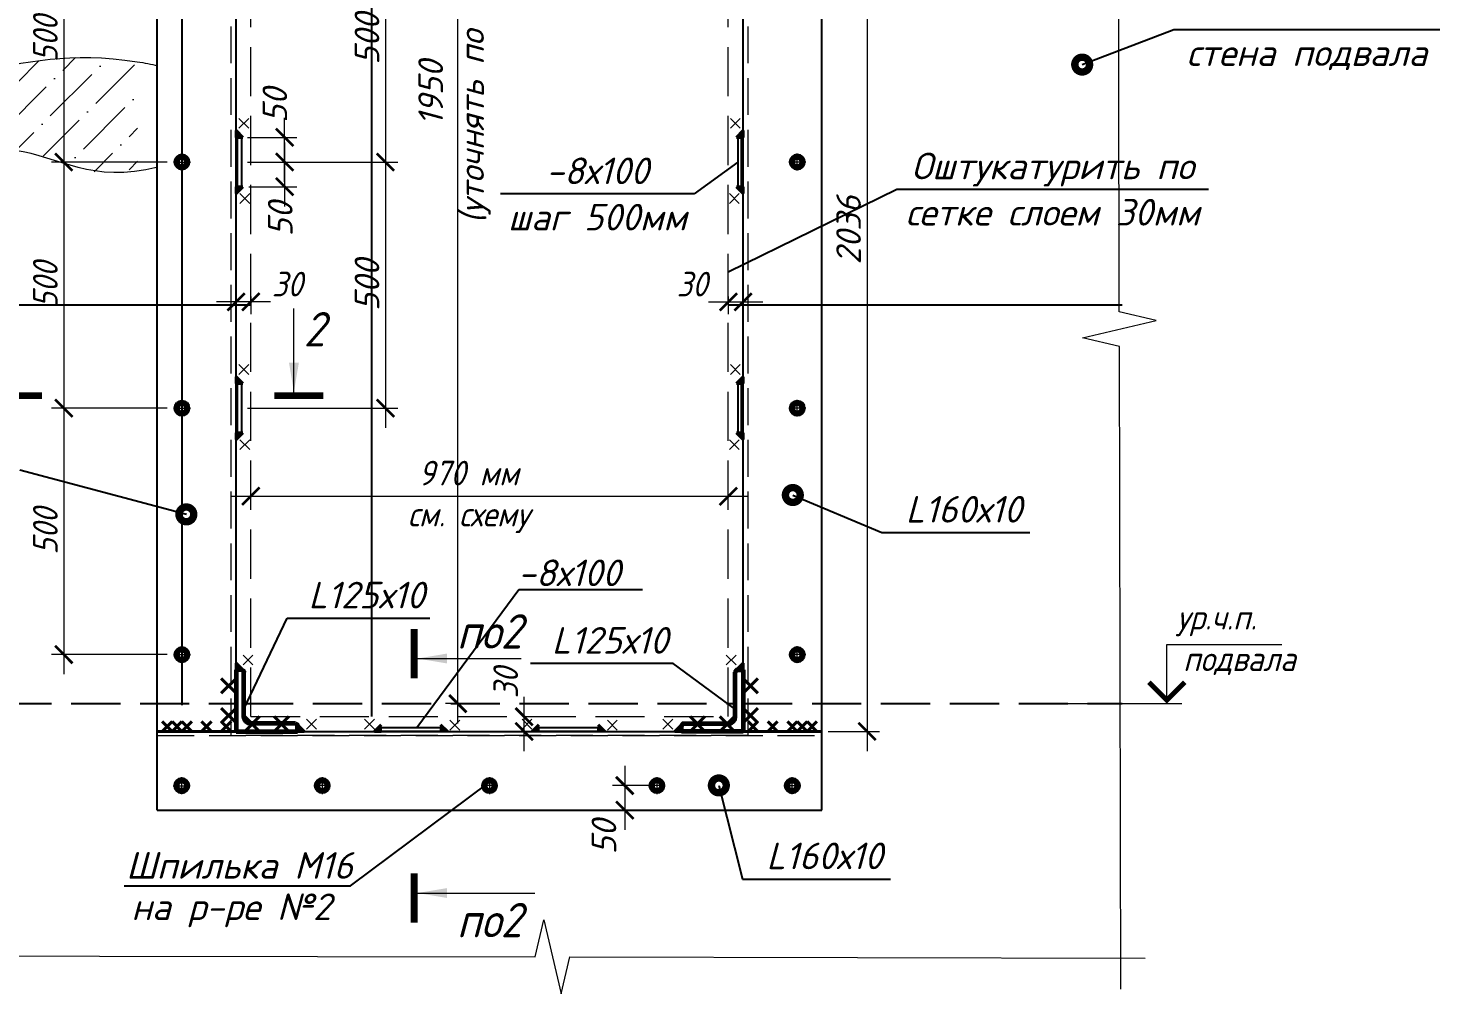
# Model space of a CAD drawing. Header units: millimetres. Extents: x 749182 to 2267578, y 70462 to 311449.
# Drawn here: x 2071191 to 2074058, y 203649 to 205610 of the extents above; entities that cross this region are included whole.
import ezdxf
from ezdxf.enums import TextEntityAlignment as Align

# ---------------------------------------------------------------- set-up
doc = ezdxf.new("R2010")
doc.units = ezdxf.units.MM
doc.linetypes.add('ГОСТ 2.303 4', pattern=[7, 5, -2, 0])
doc.linetypes.add('осеваяX2', pattern=[4, 2.5, -0.5, 0.5, -0.5])
doc.layers.get('Defpoints').update_dxf_attribs({"color": 255})
for name, color, linetype, lineweight in [('1Стены', 252, 'Continuous', 25), ('Оси', 165, 'осеваяX2', 13), ('Размер', 7, 'Continuous', 13), ('размеры', 7, 'Continuous', 9), ('Размеры КР', 164, 'Continuous', 9), ('сварка', 156, 'Continuous', 9), ('Стены', 184, 'Continuous', 40), ('штриховка кирпич', 42, 'Continuous', 5)]:
    doc.layers.add(name, color=color, linetype=linetype, lineweight=lineweight)
doc.layers.add('CS_UNPLOTTED', color=254, linetype='Continuous', plot=False)
doc.layers.add('металл', color=124, linetype='Continuous')
doc.layers.add('Текст', color=7, linetype='Continuous')
doc.styles.add('GOST 2.304_new', font='isocpeur.ttf', dxfattribs={"width": 0.9, "oblique": 15})
doc.styles.add('М2', font='isocpeui.ttf')
doc.dimstyles.new('SPDS', dxfattribs={"dimscale": 25, "dimtxt": 2.5, "dimasz": 1.77, "dimexe": 1.25, "dimexo": 0.625, "dimtad": 1, "dimdec": 0, "dimrnd": 0.001, "dimtxsty": 'GOST 2.304_new', "dimblk": 'ARCHTICK', "dimcen": 2.5, "dimdle": 2, "dimclrt": 256, "dimazin": 2, "dimtfac": 0.75, "dimtdec": 0, "dimtmove": 1, "dimatfit": 3, "dimfxl": 0, "dimtolj": 1, "dimlwd": 9, "dimlwe": 9, "dimarcsym": 0})
doc.dimstyles.new('SPDS 1_20', dxfattribs={"dimscale": 20, "dimtxt": 2.5, "dimasz": 1.77, "dimexe": 1.25, "dimexo": 0.625, "dimtad": 1, "dimdec": 0, "dimrnd": 0.001, "dimtxsty": 'М2', "dimblk": 'ARCHTICK', "dimcen": 2.5, "dimdle": 2, "dimclrt": 256, "dimadec": 0, "dimazin": 2, "dimtfac": 0.75, "dimtdec": 0, "dimtmove": 1, "dimatfit": 3, "dimfxl": 0, "dimtolj": 1, "dimlwd": 9, "dimlwe": 9, "dimarcsym": 0})

# ---------------------------------------------------------------- blocks, each defined once
blk = doc.blocks.new('м16')
at = {"layer": 'металл', "lineweight": 30, "ltscale": 20}
for p, q in [((-11, 6.4), (0, 12.7)), ((-11, -6.4), (-11, 6.4)), ((0, 12.7), (11, 6.4)), ((11, 6.4), (11, -6.4)), ((0, -12.7), (-11, -6.4)), ((11, -6.4), (0, -12.7))]:
    blk.add_line(p, q, dxfattribs=at)
blk.add_circle((0, 0), 15, dxfattribs=at)
for radius, start, end in [(10.4, 0, 180), (10.4, 180, 0), (6.92, 0, 180), (6.92, 180, 0)]:
    blk.add_arc((0, 0), radius, start, end, dxfattribs=at)
at = {"layer": 'металл', "linetype": 'Continuous', "lineweight": 25, "ltscale": 20}
blk.add_arc((0, 0), 8, 255, 165, dxfattribs=at)
at = {"layer": 'Оси', "ltscale": 20}
for p, q in [((17, 0), (-17.3, 0)), ((0, 17.3), (0, -17.3))]:
    blk.add_line(p, q, dxfattribs=at)
blk = doc.blocks.new('_ArchTick')
at = {"color": 0, "linetype": 'ByBlock', "const_width": 0.15}
blk.add_lwpolyline([(-0.5, -0.5), (0.5, 0.5)], dxfattribs=at)
blk = doc.blocks.new('*D1650')
at = {"layer": 'Defpoints', "color": 0, "lineweight": 20, "ltscale": 20, "transparency": 16777216}
for p in [(2071613, 205077.9), (2071643, 205077.9), (2071613, 205054.3)]:
    blk.add_point(p, dxfattribs=at)
at = {"layer": 'Размер', "color": 0, "lineweight": 9, "ltscale": 20, "transparency": 16777216}
for p, q in [((2071613, 205065.4), (2071613, 205029.3)), ((2071643, 205065.4), (2071643, 205029.3)), ((2071683, 205054.3), (2071573, 205054.3))]:
    blk.add_line(p, q, dxfattribs=at)
at = {"layer": 'Размер', "color": 0, "lineweight": 9, "ltscale": 20, "transparency": 16777216, "xscale": 35.4, "yscale": 35.4, "zscale": 35.4}
for p, rotation in [((2071613, 205054.3), 179.9999999995553), ((2071643, 205054.3), 359.9999999995553)]:
    blk.add_blockref('_ArchTick', p, dxfattribs=dict(at, rotation=rotation))
at = {"layer": 'Размер', "ltscale": 20, "transparency": 16777216, "insert": (2071716.8, 205090.4), "char_height": 50, "attachment_point": 5, "style": 'GOST 2.304_new'}
blk.add_mtext('\\A1;30', dxfattribs=at)
blk = doc.blocks.new('свар')
at = {"layer": 'сварка', "color": 0, "linetype": 'Continuous', "ltscale": 10}
for p, q in [((10, 10), (-10, -10)), ((-10, 10), (10, -10))]:
    blk.add_line(p, q, dxfattribs=at)
blk = doc.blocks.new('*D1653')
at = {"layer": 'Defpoints', "color": 0, "lineweight": 20, "ltscale": 20, "transparency": 16777216}
for p in [(2072613, 205077.9), (2072643, 205077.9), (2072643, 205054.3)]:
    blk.add_point(p, dxfattribs=at)
at = {"layer": 'Размер', "color": 0, "lineweight": 9, "ltscale": 20, "transparency": 16777216}
for p, q in [((2072613, 205065.4), (2072613, 205029.3)), ((2072643, 205065.4), (2072643, 205029.3)), ((2072573, 205054.3), (2072683, 205054.3))]:
    blk.add_line(p, q, dxfattribs=at)
at = {"layer": 'Размер', "color": 0, "lineweight": 9, "ltscale": 20, "transparency": 16777216, "xscale": 35.4, "yscale": 35.4, "zscale": 35.4, "rotation": 180}
blk.add_blockref('_ArchTick', (2072613, 205054.3), dxfattribs=at)
at = {"layer": 'Размер', "color": 0, "lineweight": 9, "ltscale": 20, "transparency": 16777216, "xscale": 35.4, "yscale": 35.4, "zscale": 35.4}
blk.add_blockref('_ArchTick', (2072643, 205054.3), dxfattribs=at)
at = {"layer": 'Размер', "ltscale": 20, "transparency": 16777216, "insert": (2072539.2, 205090.4), "char_height": 50, "attachment_point": 5, "style": 'GOST 2.304_new'}
blk.add_mtext('\\A1;30', dxfattribs=at)
blk = doc.blocks.new('*D1655')
at = {"layer": 'Defpoints', "color": 0, "lineweight": 20, "ltscale": 20, "transparency": 16777216}
for p in [(2071624, 205838.3), (2071624, 205338.3), (2071916.4, 205338.3)]:
    blk.add_point(p, dxfattribs=at)
at = {"layer": 'Размер', "color": 0, "lineweight": 9, "ltscale": 20, "transparency": 16777216}
for p, q in [((2071916.4, 205878.3), (2071916.4, 205298.3)), ((2071636.5, 205838.3), (2071941.4, 205838.3)), ((2071636.5, 205338.3), (2071941.4, 205338.3))]:
    blk.add_line(p, q, dxfattribs=at)
at = {"layer": 'Размер', "color": 0, "lineweight": 9, "ltscale": 20, "transparency": 16777216, "xscale": 35.4, "yscale": 35.4, "zscale": 35.4}
for p, rotation in [((2071916.4, 205838.3), 90), ((2071916.4, 205338.3), 270)]:
    blk.add_blockref('_ArchTick', p, dxfattribs=dict(at, rotation=rotation))
at = {"layer": 'Размер', "ltscale": 20, "transparency": 16777216, "insert": (2071878.9, 205588.3), "char_height": 50, "attachment_point": 5, "rotation": 90, "style": 'М2'}
blk.add_mtext('\\A1;500', dxfattribs=at)
blk = doc.blocks.new('*D1656')
at = {"layer": 'Defpoints', "color": 0, "lineweight": 20, "ltscale": 20, "transparency": 16777216}
for p in [(2071624, 205388.3), (2071711.6, 205388.3), (2071636.5, 205338.3)]:
    blk.add_point(p, dxfattribs=at)
at = {"layer": 'Размер', "color": 0, "lineweight": 9, "ltscale": 20, "transparency": 16777216}
for p, q in [((2071711.6, 205298.3), (2071711.6, 205428.3)), ((2071636.5, 205388.3), (2071736.6, 205388.3)), ((2071649, 205338.3), (2071736.6, 205338.3))]:
    blk.add_line(p, q, dxfattribs=at)
at = {"layer": 'Размер', "color": 0, "lineweight": 9, "ltscale": 20, "transparency": 16777216, "xscale": 35.4, "yscale": 35.4, "zscale": 35.4}
for p, rotation in [((2071711.6, 205388.3), 90), ((2071711.6, 205338.3), 270)]:
    blk.add_blockref('_ArchTick', p, dxfattribs=dict(at, rotation=rotation))
at = {"layer": 'Размер', "ltscale": 20, "transparency": 16777216, "insert": (2071691.7, 205453.2), "char_height": 50, "attachment_point": 5, "rotation": 90, "style": 'М2'}
blk.add_mtext('\\A1;50', dxfattribs=at)
blk = doc.blocks.new('*D1657')
at = {"layer": 'Defpoints', "color": 0, "lineweight": 20, "ltscale": 20, "transparency": 16777216}
for p in [(2071636.5, 205338.3), (2071626.6, 205288.2), (2071711.6, 205288.2)]:
    blk.add_point(p, dxfattribs=at)
at = {"layer": 'Размер', "color": 0, "lineweight": 9, "ltscale": 20, "transparency": 16777216}
for p, q in [((2071711.6, 205378.3), (2071711.6, 205248.2)), ((2071649, 205338.3), (2071736.6, 205338.3)), ((2071639.1, 205288.2), (2071736.6, 205288.2))]:
    blk.add_line(p, q, dxfattribs=at)
at = {"layer": 'Размер', "color": 0, "lineweight": 9, "ltscale": 20, "transparency": 16777216, "xscale": 35.4, "yscale": 35.4, "zscale": 35.4}
for p, rotation in [((2071711.6, 205338.3), 90), ((2071711.6, 205288.2), 270)]:
    blk.add_blockref('_ArchTick', p, dxfattribs=dict(at, rotation=rotation))
at = {"layer": 'Размер', "ltscale": 20, "transparency": 16777216, "insert": (2071702.7, 205222.4), "char_height": 50, "attachment_point": 5, "rotation": 90, "style": 'М2'}
blk.add_mtext('\\A1;50', dxfattribs=at)
blk = doc.blocks.new('*D1659')
at = {"layer": 'Defpoints', "color": 0, "lineweight": 20, "ltscale": 20, "transparency": 16777216}
for p in [(2071624, 205338.3), (2071624, 204838.3), (2071916.4, 204838.3)]:
    blk.add_point(p, dxfattribs=at)
at = {"layer": 'Размер', "color": 0, "lineweight": 9, "ltscale": 20, "transparency": 16777216}
for p, q in [((2071916.4, 205378.3), (2071916.4, 204798.3)), ((2071636.5, 205338.3), (2071941.4, 205338.3)), ((2071636.5, 204838.3), (2071941.4, 204838.3))]:
    blk.add_line(p, q, dxfattribs=at)
at = {"layer": 'Размер', "color": 0, "lineweight": 9, "ltscale": 20, "transparency": 16777216, "xscale": 35.4, "yscale": 35.4, "zscale": 35.4}
for p, rotation in [((2071916.4, 205338.3), 90), ((2071916.4, 204838.3), 270)]:
    blk.add_blockref('_ArchTick', p, dxfattribs=dict(at, rotation=rotation))
at = {"layer": 'Размер', "ltscale": 20, "transparency": 16777216, "insert": (2071878.9, 205088.3), "char_height": 50, "attachment_point": 5, "rotation": 90, "style": 'М2'}
blk.add_mtext('\\A1;500', dxfattribs=at)
blk = doc.blocks.new('*D1660')
at = {"layer": 'Defpoints', "color": 0, "lineweight": 20, "ltscale": 20, "transparency": 16777216}
for p in [(2072188, 204211.9), (2072198.2, 204211.9), (2072188, 204181.9)]:
    blk.add_point(p, dxfattribs=at)
at = {"layer": 'Размер', "color": 0, "lineweight": 9, "ltscale": 20, "transparency": 16777216}
for p, q in [((2072198.2, 204141.9), (2072198.2, 204251.9)), ((2072200.5, 204211.9), (2072223.2, 204211.9)), ((2072200.5, 204181.9), (2072223.2, 204181.9))]:
    blk.add_line(p, q, dxfattribs=at)
at = {"layer": 'Размер', "color": 0, "lineweight": 9, "ltscale": 20, "transparency": 16777216, "xscale": 35.4, "yscale": 35.4, "zscale": 35.4}
for p, rotation in [((2072198.2, 204211.9), 90), ((2072198.2, 204181.9), 270)]:
    blk.add_blockref('_ArchTick', p, dxfattribs=dict(at, rotation=rotation))
at = {"layer": 'Размер', "ltscale": 20, "transparency": 16777216, "insert": (2072160.7, 204280.2), "char_height": 50, "attachment_point": 5, "rotation": 90, "style": 'GOST 2.304_new'}
blk.add_mtext('\\A1;30', dxfattribs=at)
blk = doc.blocks.new('*D1661')
at = {"layer": 'Defpoints', "color": 0, "lineweight": 20, "ltscale": 20, "transparency": 16777216}
for p in [(2072063.5, 206188.3), (2072117.4, 206188.3), (2072117.4, 204238.3)]:
    blk.add_point(p, dxfattribs=at)
at = {"layer": 'Размер', "color": 0, "lineweight": 9, "ltscale": 20, "transparency": 16777216}
for p, q in [((2072063.5, 204198.3), (2072063.5, 206228.3)), ((2072104.9, 206188.3), (2072038.5, 206188.3)), ((2072104.9, 204238.3), (2072038.5, 204238.3))]:
    blk.add_line(p, q, dxfattribs=at)
at = {"layer": 'Размер', "color": 0, "lineweight": 9, "ltscale": 20, "transparency": 16777216, "xscale": 35.4, "yscale": 35.4, "zscale": 35.4}
for p, rotation in [((2072063.5, 206188.3), 90), ((2072063.5, 204238.3), 270)]:
    blk.add_blockref('_ArchTick', p, dxfattribs=dict(at, rotation=rotation))
at = {"layer": 'Размер', "ltscale": 20, "transparency": 16777216, "insert": (2072056.8, 205478.5), "char_height": 50, "width": 670.583, "attachment_point": 5, "rotation": 90, "style": 'М2'}
blk.add_mtext('\\A1;1950 \\P(уточнять по АР)', dxfattribs=at)
blk = doc.blocks.new('*D1662')
at = {"layer": 'Defpoints', "color": 0, "lineweight": 20, "ltscale": 20, "transparency": 16777216}
for p in [(2071643, 204644.3), (2072613, 204659.5), (2072613, 204644.3)]:
    blk.add_point(p, dxfattribs=at)
at = {"layer": 'размеры', "color": 0, "lineweight": 9, "ltscale": 20, "transparency": 16777216}
for p, q in [((2071643, 204656.8), (2071643, 204684.5)), ((2072613, 204656.8), (2072613, 204684.5)), ((2071603, 204659.5), (2072653, 204659.5))]:
    blk.add_line(p, q, dxfattribs=at)
at = {"layer": 'размеры', "color": 0, "lineweight": 9, "ltscale": 20, "transparency": 16777216, "xscale": 35.4, "yscale": 35.4, "zscale": 35.4, "rotation": 180}
blk.add_blockref('_ArchTick', (2071643, 204659.5), dxfattribs=at)
at = {"layer": 'размеры', "color": 0, "lineweight": 9, "ltscale": 20, "transparency": 16777216, "xscale": 35.4, "yscale": 35.4, "zscale": 35.4}
blk.add_blockref('_ArchTick', (2072613, 204659.5), dxfattribs=at)
at = {"layer": 'размеры', "ltscale": 20, "transparency": 16777216, "insert": (2072085.2, 204658.1), "char_height": 50, "width": 518.876, "attachment_point": 5, "style": 'GOST 2.304_new'}
blk.add_mtext('\\A1;970 мм\\Pсм. схему ', dxfattribs=at)
blk = doc.blocks.new('*D1644')
at = {"layer": 'Defpoints', "color": 0, "lineweight": 20, "ltscale": 20, "transparency": 16777216}
for p in [(2071485.7, 205838.3), (2071263, 205338.3), (2071485.7, 205338.3)]:
    blk.add_point(p, dxfattribs=at)
at = {"layer": 'размеры', "color": 0, "lineweight": 9, "ltscale": 20, "transparency": 16777216}
for p, q in [((2071263, 205878.3), (2071263, 205298.3)), ((2071473.2, 205838.3), (2071238, 205838.3)), ((2071473.2, 205338.3), (2071238, 205338.3))]:
    blk.add_line(p, q, dxfattribs=at)
at = {"layer": 'размеры', "color": 0, "lineweight": 9, "ltscale": 20, "transparency": 16777216, "xscale": 35.4, "yscale": 35.4, "zscale": 35.4}
for p, rotation in [((2071263, 205838.3), 90), ((2071263, 205338.3), 270)]:
    blk.add_blockref('_ArchTick', p, dxfattribs=dict(at, rotation=rotation))
at = {"layer": 'размеры', "ltscale": 20, "transparency": 16777216, "insert": (2071225.5, 205588.3), "char_height": 50, "attachment_point": 5, "rotation": 90, "style": 'GOST 2.304_new'}
blk.add_mtext('\\A1;500', dxfattribs=at)
blk = doc.blocks.new('*D1645')
at = {"layer": 'Defpoints', "color": 0, "lineweight": 20, "ltscale": 20, "transparency": 16777216}
for p in [(2071485.7, 205338.3), (2071263, 204838.3), (2071485.7, 204838.3)]:
    blk.add_point(p, dxfattribs=at)
at = {"layer": 'размеры', "color": 0, "lineweight": 9, "ltscale": 20, "transparency": 16777216}
for p, q in [((2071263, 205378.3), (2071263, 204798.3)), ((2071473.2, 205338.3), (2071238, 205338.3)), ((2071473.2, 204838.3), (2071238, 204838.3))]:
    blk.add_line(p, q, dxfattribs=at)
at = {"layer": 'размеры', "color": 0, "lineweight": 9, "ltscale": 20, "transparency": 16777216, "xscale": 35.4, "yscale": 35.4, "zscale": 35.4}
for p, rotation in [((2071263, 205338.3), 90), ((2071263, 204838.3), 270)]:
    blk.add_blockref('_ArchTick', p, dxfattribs=dict(at, rotation=rotation))
at = {"layer": 'размеры', "ltscale": 20, "transparency": 16777216, "insert": (2071225.5, 205088.3), "char_height": 50, "attachment_point": 5, "rotation": 90, "style": 'GOST 2.304_new'}
blk.add_mtext('\\A1;500', dxfattribs=at)
blk = doc.blocks.new('*D1646')
at = {"layer": 'Defpoints', "color": 0, "lineweight": 20, "ltscale": 20, "transparency": 16777216}
for p in [(2071485.7, 204838.3), (2071263, 204337.9), (2071485.7, 204337.9)]:
    blk.add_point(p, dxfattribs=at)
at = {"layer": 'размеры', "color": 0, "lineweight": 9, "ltscale": 20, "transparency": 16777216}
for p, q in [((2071263, 204878.3), (2071263, 204297.9)), ((2071473.2, 204838.3), (2071238, 204838.3)), ((2071473.2, 204337.9), (2071238, 204337.9))]:
    blk.add_line(p, q, dxfattribs=at)
at = {"layer": 'размеры', "color": 0, "lineweight": 9, "ltscale": 20, "transparency": 16777216, "xscale": 35.4, "yscale": 35.4, "zscale": 35.4}
for p, rotation in [((2071263, 204838.3), 90), ((2071263, 204337.9), 270)]:
    blk.add_blockref('_ArchTick', p, dxfattribs=dict(at, rotation=rotation))
at = {"layer": 'размеры', "ltscale": 20, "transparency": 16777216, "insert": (2071225.5, 204588.1), "char_height": 50, "attachment_point": 5, "rotation": 90, "style": 'GOST 2.304_new'}
blk.add_mtext('\\A1;500', dxfattribs=at)
blk = doc.blocks.new('*D1666')
at = {"layer": 'Defpoints', "color": 0, "lineweight": 20, "ltscale": 20, "transparency": 16777216}
for p in [(2072487.5, 204071.9), (2072402.6, 204021.9), (2072487.5, 204021.9)]:
    blk.add_point(p, dxfattribs=at)
at = {"layer": 'Размер', "color": 0, "lineweight": 9, "ltscale": 20, "transparency": 16777216}
for p, q in [((2072402.6, 204111.9), (2072402.6, 203981.9)), ((2072475, 204071.9), (2072377.6, 204071.9)), ((2072475, 204021.9), (2072377.6, 204021.9))]:
    blk.add_line(p, q, dxfattribs=at)
at = {"layer": 'Размер', "color": 0, "lineweight": 9, "ltscale": 20, "transparency": 16777216, "xscale": 35.4, "yscale": 35.4, "zscale": 35.4}
for p, rotation in [((2072402.6, 204071.9), 90), ((2072402.6, 204021.9), 270)]:
    blk.add_blockref('_ArchTick', p, dxfattribs=dict(at, rotation=rotation))
at = {"layer": 'Размер', "ltscale": 20, "transparency": 16777216, "insert": (2072360.3, 203967.3), "char_height": 50, "attachment_point": 5, "rotation": 90, "style": 'М2'}
blk.add_mtext('\\A1;50', dxfattribs=at)
blk = doc.blocks.new('*D1969')
at = {"layer": 'Defpoints', "color": 0, "lineweight": 20, "transparency": 16777216}
for p in [(2072803, 206218.3), (2072803, 204181.9), (2072894.8, 204181.9)]:
    blk.add_point(p, dxfattribs=at)
at = {"layer": 'Размеры КР', "color": 0, "lineweight": 9, "transparency": 16777216}
for p, q in [((2072894.8, 206258.3), (2072894.8, 204141.9)), ((2072815.5, 206218.3), (2072919.8, 206218.3)), ((2072815.5, 204181.9), (2072919.8, 204181.9))]:
    blk.add_line(p, q, dxfattribs=at)
at = {"layer": 'Размеры КР', "color": 0, "lineweight": 9, "transparency": 16777216, "xscale": 35.4, "yscale": 35.4, "zscale": 35.4}
for p, rotation in [((2072894.8, 206218.3), 90), ((2072894.8, 204181.9), 270)]:
    blk.add_blockref('_ArchTick', p, dxfattribs=dict(at, rotation=rotation))
at = {"layer": 'Размеры КР', "lineweight": 20, "transparency": 16777216, "insert": (2072857.3, 205200.1), "char_height": 50, "attachment_point": 5, "rotation": 90, "style": 'М2'}
blk.add_mtext('\\A1;2036', dxfattribs=at)

msp = doc.modelspace()

# ---------------------------------------------------------------- hatches: boundary and pattern name
at = {"layer": 'Стены', "linetype": 'Continuous', "ltscale": 5}
for points in [[(2071612.9963, 205388.4202), (2071612.9963, 205402.0636), (2071626.6398, 205388.4202)], [(2072643.0062, 205388.4202), (2072643.0062, 205402.0636), (2072629.3627, 205388.4202)], [(2071612.9963, 205288.2246), (2071612.9963, 205274.5812), (2071626.6398, 205288.2246)], [(2072643.0062, 205288.2246), (2072643.0062, 205274.5812), (2072629.3627, 205288.2246)], [(2071612.9963, 204888.4202), (2071612.9963, 204902.0636), (2071626.6398, 204888.4202)], [(2072643.0062, 204888.4202), (2072643.0062, 204902.0636), (2072629.3627, 204888.4202)], [(2071612.9963, 204788.2246), (2071612.9963, 204774.5812), (2071626.6398, 204788.2246)], [(2072643.0062, 204788.2246), (2072643.0062, 204774.5812), (2072629.3627, 204788.2246)], [(2071612.9865, 204306.9108), (2071612.9865, 204320.5543), (2071626.6299, 204306.9108)], [(2072643.0062, 204306.901), (2072643.0062, 204320.5444), (2072629.3627, 204306.901)], [(2071737.9865, 204181.9108), (2071737.9865, 204195.5543), (2071751.6299, 204181.9108)], [(2071907.9034, 204181.901), (2071894.26, 204181.901), (2071907.9034, 204195.5444)], [(2072028.5905, 204181.901), (2072042.2339, 204181.901), (2072028.5905, 204195.5444)], [(2072227.9034, 204181.901), (2072214.26, 204181.901), (2072227.9034, 204195.5444)], [(2072348.5905, 204181.901), (2072362.2339, 204181.901), (2072348.5905, 204195.5444)], [(2072517.9963, 204181.901), (2072517.9963, 204195.5444), (2072504.3529, 204181.901)]]:
    msp.add_hatch(color=256, dxfattribs=at).paths.add_polyline_path(points, flags=0)
at = {"layer": 'штриховка кирпич', "ltscale": 20}
h = msp.add_hatch(dxfattribs=at)
h.set_pattern_fill('ANSI36', color=256, scale=15)
h.set_pattern_definition([(45, (-39861497.944, -1232228.56), (25.25697034, 92.60889125), [119.0625, -23.8125, 0, -23.8125])])
edge = h.paths.add_edge_path()
edge.add_spline(control_points=[(2071412.9963, 205533.8008), (2071401.8202, 205536.9586), (2071282.7335, 205565.6911), (2071191.8578, 205541.494), (2071109.5685, 205519.5831)], knot_values=[0, 0, 0, 0, 28.268924197, 299.190779204, 299.190779204, 299.190779204, 299.190779204], degree=3, periodic=0)
edge.add_spline(control_points=[(2071109.5685, 205519.5831), (2071044.6373, 205453.6223), (2071012.0191, 205340.318), (2071207.3162, 205387.4468), (2071307.7051, 205294.5829), (2071406.7497, 205325.8631), (2071412.9963, 205328.1478)], knot_values=[624.98540237, 624.98540237, 624.98540237, 624.98540237, 809.346712456, 941.672141688, 1203.71855065, 1221.227201709, 1221.227201709, 1221.227201709, 1221.227201709], degree=3, periodic=0)
edge.add_line((2071412.9963, 205328.1478), (2071412.9963, 205533.8008))

# ---------------------------------------------------------------- linework, layer by layer
at = {"layer": '1Стены', "linetype": 'ГОСТ 2.303 4', "lineweight": 13, "ltscale": 15}
for p, q in [((2071602.9963, 204173.901), (2071602.9963, 206253.9108)), ((2072653.0062, 204173.901), (2072653.0062, 206253.9108)), ((2071452.9963, 204173.901), (2072803.0062, 204173.901)), ((2072653.0062, 204173.901), (2071602.9963, 204173.901))]:
    msp.add_line(p, q, dxfattribs=at)
at = {"layer": '1Стены', "linetype": 'ГОСТ 2.303 4', "lineweight": 13, "ltscale": 20}
for p, q in [((2071642.9963, 204211.901), (2071642.9963, 206188.3322)), ((2072613.0062, 204211.901), (2072613.0062, 206188.3322)), ((2071642.9963, 204211.901), (2072613.0062, 204211.901))]:
    msp.add_line(p, q, dxfattribs=at)
at = {"layer": '1Стены', "color": 6, "linetype": 'ГОСТ 2.303 4', "ltscale": 20}
for p, q in [((2070997.9297, 204238.3322), (2071612.9865, 204238.3322)), ((2071628.9865, 204238.3322), (2072627.0062, 204238.3322)), ((2072643.0062, 204238.3322), (2073406.9034, 204238.3322)), ((2073408.2661, 204238.3322), (2073413.0596, 204238.3322))]:
    msp.add_line(p, q, dxfattribs=at)
at = {"layer": 'CS_UNPLOTTED', "ltscale": 20}
msp.add_line((2071502.9963, 206900.1806), (2071502.9963, 204235.1646), dxfattribs=at)
at = {"layer": 'CS_UNPLOTTED', "ltscale": 100}
for p, q in [((2071888.0012, 206188.3322), (2071888.0012, 204211.901)), ((2070999.0806, 205048.3224), (2071642.9963, 205048.3224)), ((2072613.0062, 205048.3224), (2073405.7526, 205048.3224)), ((2073407.1153, 205048.3224), (2073413.0596, 205048.3224))]:
    msp.add_line(p, q, dxfattribs=at)
at = {"layer": 'металл', "color": 0, "ltscale": 20}
for p, q in [((2071452.9963, 204021.901), (2071452.9963, 206458.3322)), ((2072803.0062, 204021.901), (2072803.0062, 206458.3322)), ((2071612.9963, 204306.9108), (2071612.9963, 206203.9108)), ((2072643.0062, 204183.901), (2072643.0062, 206203.9108)), ((2071612.9963, 204181.901), (2071452.9963, 204181.901)), ((2071612.9963, 204181.901), (2071452.9963, 204181.901)), ((2071452.9963, 204181.901), (2072803.0062, 204181.901)), ((2072643.0062, 204181.901), (2072803.0062, 204181.901)), ((2072643.0062, 204181.901), (2072803.0062, 204181.901)), ((2071452.9963, 204021.901), (2072803.0062, 204021.901))]:
    msp.add_line(p, q, dxfattribs=at)
at = {"layer": 'металл', "color": 0, "linetype": 'Continuous', "lineweight": 60, "ltscale": 20, "extrusion": (0, 0, -1)}
for p, q in [((2071612.9865, 204306.9108), (2071612.9865, 204181.9108)), ((2071624.3865, 204306.9108), (2071612.9865, 204306.9108)), ((2071628.9865, 204211.9108), (2071628.9865, 204302.3108)), ((2071612.9865, 204181.9108), (2071737.9865, 204181.9108)), ((2071733.3865, 204197.9108), (2071642.9865, 204197.9108)), ((2071737.9865, 204181.9108), (2071737.9865, 204193.3108))]:
    msp.add_line(p, q, dxfattribs=at)
at = {"layer": 'металл', "color": 0, "linetype": 'Continuous', "lineweight": 60, "ltscale": 20}
for p, q in [((2072627.0062, 204211.901), (2072627.0062, 204302.301)), ((2072631.6062, 204306.901), (2072643.0062, 204306.901)), ((2072643.0062, 204306.901), (2072643.0062, 204181.901)), ((2072518.0062, 204181.901), (2072518.0062, 204193.301)), ((2072643.0062, 204181.901), (2072518.0062, 204181.901)), ((2072522.6062, 204197.901), (2072613.0062, 204197.901))]:
    msp.add_line(p, q, dxfattribs=at)
at = {"layer": 'металл', "ltscale": 20}
for points in [[(2071616.0054, 205388.3224), (2071624.0054, 205388.3224), (2071624.0054, 205288.3224), (2071616.0054, 205288.3224)], [(2072639.9971, 205388.3224), (2072631.9971, 205388.3224), (2072631.9971, 205288.3224), (2072639.9971, 205288.3224)], [(2071616.0054, 204888.3224), (2071624.0054, 204888.3224), (2071624.0054, 204788.3224), (2071616.0054, 204788.3224)], [(2072639.9971, 204888.3224), (2072631.9971, 204888.3224), (2072631.9971, 204788.3224), (2072639.9971, 204788.3224)], [(2071908.0012, 204181.901), (2071908.0012, 204189.901), (2072028.0012, 204189.901), (2072028.0012, 204181.901)], [(2072228.0012, 204181.901), (2072228.0012, 204189.901), (2072348.0012, 204189.901), (2072348.0012, 204181.901)]]:
    msp.add_lwpolyline(points, close=True, dxfattribs=at)
at = {"layer": 'металл', "linetype": 'Continuous', "lineweight": 60, "ltscale": 20, "extrusion": (0, 0, -1)}
for centre, radius, start, end in [((-2071624.3865, 204302.3108), 4.6, 90, 180), ((-2071642.9865, 204211.9108), 14, 270, 0), ((-2071733.3865, 204193.3108), 4.6, 90, 180)]:
    msp.add_arc(centre, radius, start, end, dxfattribs=at)
at = {"layer": 'металл', "linetype": 'Continuous', "lineweight": 60, "ltscale": 20}
for centre, radius, start, end in [((2072631.6062, 204302.301), 4.6, 90, 180), ((2072613.0062, 204211.901), 14, 270, 0), ((2072522.6062, 204193.301), 4.6, 90, 180)]:
    msp.add_arc(centre, radius, start, end, dxfattribs=at)
at = {"layer": 'Размер', "linetype": 'Continuous', "ltscale": 20}
for p, q in [((2071730.487, 204870.7909), (2071730.487, 205040.7909)), ((2073504.015, 204238.3322), (2073504.015, 204358.3322)), ((2073504.015, 204358.3322), (2073737.64, 204358.3322)), ((2071981.5625, 204329.9849), (2072191.8238, 204329.9849)), ((2073294.5926, 204238.3322), (2073534.015, 204238.3322)), ((2071981.5625, 203853.7008), (2072219.9882, 203853.7008))]:
    msp.add_line(p, q, dxfattribs=at)
for points, const_width in [([(2071118.7552, 204863.7909), (2071218.7552, 204863.7909)], 14), ([(2071790.487, 204863.7909), (2071690.487, 204863.7909)], 14), ([(2071974.5625, 204389.9849), (2071974.5625, 204289.9849)], 14), ([(2073467.5506, 204281.8678), (2073504.015, 204245.4033), (2073540.4795, 204281.8678)], 10), ([(2071974.5625, 203793.7008), (2071974.5625, 203893.7008)], 14)]:
    msp.add_lwpolyline(points, dxfattribs=dict(at, const_width=const_width))
for points in [[(2071730.487, 204870.7909), (2071720.4313, 204930.8809), (2071740.5426, 204930.8809)], [(2071981.5625, 204329.9849), (2072041.6525, 204340.0405), (2072041.6525, 204319.9293)], [(2071981.5625, 203853.7008), (2072041.6525, 203863.7564), (2072041.6525, 203843.6452)]]:
    msp.add_solid(points, dxfattribs=at)
at = {"layer": 'Стены', "color": 0, "linetype": 'Continuous', "ltscale": 5}
for p, q in [((2071612.9963, 205388.4202), (2071612.9963, 205402.0636)), ((2071612.9963, 205402.0636), (2071626.6398, 205388.4202)), ((2071626.6398, 205388.4202), (2071612.9963, 205388.4202)), ((2072643.0062, 205402.0636), (2072629.3627, 205388.4202)), ((2072629.3627, 205388.4202), (2072643.0062, 205388.4202)), ((2072643.0062, 205388.4202), (2072643.0062, 205402.0636)), ((2071612.9963, 205288.2246), (2071612.9963, 205274.5812)), ((2071612.9963, 205274.5812), (2071626.6398, 205288.2246)), ((2071626.6398, 205288.2246), (2071612.9963, 205288.2246)), ((2072643.0062, 205274.5812), (2072629.3627, 205288.2246)), ((2072629.3627, 205288.2246), (2072643.0062, 205288.2246)), ((2072643.0062, 205288.2246), (2072643.0062, 205274.5812)), ((2071612.9963, 204888.4202), (2071612.9963, 204902.0636)), ((2071612.9963, 204902.0636), (2071626.6398, 204888.4202)), ((2072643.0062, 204902.0636), (2072629.3627, 204888.4202)), ((2072643.0062, 204888.4202), (2072643.0062, 204902.0636)), ((2071626.6398, 204888.4202), (2071612.9963, 204888.4202)), ((2072629.3627, 204888.4202), (2072643.0062, 204888.4202)), ((2071612.9963, 204788.2246), (2071612.9963, 204774.5812)), ((2071612.9963, 204774.5812), (2071626.6398, 204788.2246)), ((2071626.6398, 204788.2246), (2071612.9963, 204788.2246)), ((2072643.0062, 204774.5812), (2072629.3627, 204788.2246)), ((2072629.3627, 204788.2246), (2072643.0062, 204788.2246)), ((2072643.0062, 204788.2246), (2072643.0062, 204774.5812)), ((2071612.9865, 204306.9108), (2071612.9865, 204320.5543)), ((2071612.9865, 204320.5543), (2071626.6299, 204306.9108)), ((2072643.0062, 204320.5444), (2072629.3627, 204306.901)), ((2072643.0062, 204306.901), (2072643.0062, 204320.5444)), ((2071626.6299, 204306.9108), (2071612.9865, 204306.9108)), ((2072629.3627, 204306.901), (2072643.0062, 204306.901)), ((2071737.9865, 204181.9108), (2071737.9865, 204195.5543)), ((2071737.9865, 204195.5543), (2071751.6299, 204181.9108)), ((2071751.6299, 204181.9108), (2071737.9865, 204181.9108)), ((2071894.26, 204181.901), (2071907.9034, 204195.5444)), ((2071907.9034, 204181.901), (2071894.26, 204181.901)), ((2072042.2339, 204181.901), (2072028.5905, 204195.5444)), ((2072214.26, 204181.901), (2072227.9034, 204195.5444)), ((2072362.2339, 204181.901), (2072348.5905, 204195.5444)), ((2072517.9963, 204195.5444), (2072504.3529, 204181.901)), ((2072504.3529, 204181.901), (2072517.9963, 204181.901)), ((2072517.9963, 204181.901), (2072517.9963, 204195.5444))]:
    msp.add_line(p, q, dxfattribs=at)
at = {"layer": 'Стены', "color": 0, "linetype": 'Continuous', "ltscale": 15}
for p, q in [((2071612.9766, 204289.4108), (2071582.9766, 204259.4108)), ((2071612.9766, 204259.4108), (2071582.9766, 204289.4108)), ((2071612.9766, 204306.9108), (2071612.9766, 204181.9108)), ((2072643.016, 204306.901), (2072643.016, 204181.901)), ((2072643.016, 204289.401), (2072673.016, 204259.401)), ((2072643.016, 204259.401), (2072673.016, 204289.401)), ((2071612.9766, 204229.4108), (2071582.9766, 204199.4108)), ((2071612.9766, 204199.4108), (2071582.9766, 204229.4108)), ((2071660.4816, 204181.9047), (2071630.4792, 204211.9024)), ((2071630.4816, 204181.9024), (2071660.4792, 204211.9047)), ((2071720.4816, 204181.9095), (2071690.4792, 204211.9071)), ((2071690.4816, 204181.9071), (2071720.4792, 204211.9095)), ((2072565.5012, 204181.8949), (2072535.4989, 204211.8925)), ((2072535.5012, 204181.8925), (2072565.4989, 204211.8949)), ((2072625.5012, 204181.8996), (2072595.4989, 204211.8973)), ((2072595.5012, 204181.8973), (2072625.4989, 204211.8996)), ((2072643.016, 204229.401), (2072673.016, 204199.401)), ((2072643.016, 204199.401), (2072673.016, 204229.401)), ((2071737.9865, 204181.9108), (2071612.9766, 204181.901)), ((2072643.0062, 204181.901), (2072517.9963, 204181.8912))]:
    msp.add_line(p, q, dxfattribs=at)
at = {"layer": 'Стены', "color": 0, "linetype": 'Continuous', "ltscale": 10}
for p, q in [((2071462.9963, 204181.901), (2071482.9963, 204201.901)), ((2071482.9963, 204181.901), (2071462.9963, 204201.901)), ((2071502.9963, 204181.901), (2071482.9963, 204201.901)), ((2071482.9963, 204181.901), (2071502.9963, 204201.901)), ((2071502.9963, 204181.901), (2071522.9963, 204201.901)), ((2071522.9963, 204181.901), (2071502.9963, 204201.901)), ((2071542.9963, 204181.901), (2071562.9963, 204201.901)), ((2071562.9963, 204181.901), (2071542.9963, 204201.901)), ((2071582.9963, 204181.901), (2071602.9963, 204201.901)), ((2071602.9963, 204181.901), (2071582.9963, 204201.901)), ((2072653.0062, 204181.901), (2072673.0062, 204201.901)), ((2072673.0062, 204181.901), (2072653.0062, 204201.901)), ((2072673.0062, 204181.901), (2072653.0062, 204201.901)), ((2072653.0062, 204181.901), (2072673.0062, 204201.901)), ((2072693.0062, 204181.901), (2072713.0062, 204201.901)), ((2072713.0062, 204181.901), (2072693.0062, 204201.901)), ((2072713.0062, 204181.901), (2072693.0062, 204201.901)), ((2072693.0062, 204181.901), (2072713.0062, 204201.901)), ((2072733.0062, 204181.901), (2072753.0062, 204201.901)), ((2072753.0062, 204181.901), (2072733.0062, 204201.901)), ((2072753.0062, 204181.901), (2072733.0062, 204201.901)), ((2072733.0062, 204181.901), (2072753.0062, 204201.901)), ((2072773.0062, 204181.901), (2072753.0062, 204201.901)), ((2072753.0062, 204181.901), (2072773.0062, 204201.901)), ((2072753.0062, 204181.901), (2072773.0062, 204201.901)), ((2072773.0062, 204181.901), (2072753.0062, 204201.901)), ((2072773.0062, 204181.901), (2072793.0062, 204201.901)), ((2072793.0062, 204181.901), (2072773.0062, 204201.901)), ((2072793.0062, 204181.901), (2072773.0062, 204201.901)), ((2072773.0062, 204181.901), (2072793.0062, 204201.901)), ((2071452.9963, 204181.901), (2071612.9963, 204181.901)), ((2072643.0062, 204181.901), (2072803.0062, 204181.901)), ((2072803.0062, 204181.901), (2072643.0062, 204181.901))]:
    msp.add_line(p, q, dxfattribs=at)
at = {"layer": 'Текст', "ltscale": 20}
for p, q in [((2073331.8848, 205536.232), (2073518.3971, 205607.3979)), ((2073518.3971, 205607.3979), (2074058.3221, 205607.3979)), ((2072631.9971, 205338.3224), (2072543.3259, 205273.4198)), ((2072543.3259, 205273.4198), (2072150.4159, 205273.4198)), ((2072613.0062, 205115.4845), (2072955.1172, 205283.3289)), ((2072955.1172, 205283.3289), (2073588.5972, 205283.3289)), ((2071511.973, 204622.7041), (2071173.4641, 204712.246)), ((2072744.0295, 204662.0272), (2072924.7928, 204586.097)), ((2072924.7928, 204586.097), (2073225.3628, 204586.097)), ((2071980.2278, 204189.901), (2072187.2275, 204469.9628)), ((2072187.2275, 204469.9628), (2072438.6332, 204469.9628)), ((2071628.9963, 204227.101), (2071716.9529, 204411.8616)), ((2071716.9529, 204411.8616), (2072006.5879, 204411.8616)), ((2072500.9211, 204319.8844), (2072211.2861, 204319.8844)), ((2072627.0062, 204227.101), (2072500.9211, 204319.8844)), ((2071845.4687, 203867.9846), (2072127.8607, 204078.819)), ((2072593.7558, 204072.2541), (2072641.7623, 203882.1163)), ((2071385.7337, 203867.9846), (2071845.4687, 203867.9846)), ((2072641.7623, 203882.1163), (2072942.3323, 203882.1163))]:
    msp.add_line(p, q, dxfattribs=at)
at = {"layer": 'Текст', "ltscale": 20, "const_width": 30}
for points in [[(2073339.3848, 205536.232, 1), (2073324.3848, 205536.232, 1)], [(2072751.5295, 204662.0272, 1), (2072736.5295, 204662.0272, 1)], [(2071519.473, 204622.7041, 1), (2071504.473, 204622.7041, 1)], [(2072601.2558, 204072.2541, 1), (2072586.2558, 204072.2541, 1)]]:
    msp.add_lwpolyline(points, format="xyb", close=True, dxfattribs=at)
at = {"layer": 'штриховка кирпич', "linetype": 'Continuous', "ltscale": 20}
for points in [[(2073410.1131, 203658.604), (2073407.3543, 204963.9274), (2073332.3295, 204981.3208), (2073482.2796, 205016.5339), (2073407.2548, 205033.9273), (2073404.496, 207105.8564)], [(2070892.8599, 203726.3446), (2072220.8029, 203724.1965), (2072238.4094, 203799.1715), (2072273.1963, 203649.1219), (2072290.8028, 203724.097), (2073460.0497, 203721.3381)]]:
    msp.add_lwpolyline(points, dxfattribs=at)
at = {"layer": 'штриховка кирпич', "ltscale": 20}
for points, knots in [([(2071069.5685, 205519.5831), (2071191.8578, 205541.494), (2071282.7335, 205565.6911), (2071441.8202, 205536.9586), (2071452.9963, 205533.8008)], [0, 0, 0, 0, 270.921855007, 299.190779204, 299.190779204, 299.190779204, 299.190779204]), ([(2071452.9963, 205328.1478), (2071446.7497, 205325.8631), (2071307.7051, 205294.5829), (2071207.3162, 205387.4468), (2070972.0191, 205340.318), (2071004.6373, 205453.6223), (2071069.5685, 205519.5831)], [624.98540237, 624.98540237, 624.98540237, 624.98540237, 642.494053429, 904.540462392, 1036.865891624, 1221.227201709, 1221.227201709, 1221.227201709, 1221.227201709])]:
    msp.add_open_spline(points, degree=3, knots=knots, dxfattribs=at)

# ---------------------------------------------------------------- block references
at = {"layer": 'Размер', "color": 0, "xscale": -1}
for p, rotation in [((2071628.7517, 205417.0528), 89.99999999762781), ((2071630.7553, 205264.1787), 89.99999999762781), ((2071628.7517, 204917.0528), 89.99999999762781), ((2071628.7517, 204917.0528), 89.99999999762781), ((2071630.7553, 204764.1787), 89.99999999762781), ((2071637.1608, 204327.1245), 89.99999999762781), ((2071766.0329, 204196.64), 180)]:
    msp.add_blockref('свар', p, dxfattribs=dict(at, rotation=rotation))
at = {"layer": 'Размер', "color": 0}
for p, rotation in [((2072627.2508, 205417.0528), 270.0000000023722), ((2072625.2472, 205264.1787), 270.0000000023722), ((2072627.2508, 204917.0528), 270.0000000023722), ((2072627.2508, 204917.0528), 270.0000000023722), ((2072625.2472, 204764.1787), 270.0000000023722), ((2072618.8318, 204327.1146), 270.0000000023722), ((2071883.8576, 204196.6509), 180), ((2072057.2231, 204194.6473), 180), ((2072203.8576, 204196.6509), 180), ((2072377.2231, 204194.6473), 180), ((2072489.95, 204196.6301), 180)]:
    msp.add_blockref('свар', p, dxfattribs=dict(at, rotation=rotation))
at = {"layer": 'Размер', "xscale": -1, "rotation": 89.99999999988889}
for p in [(2071502.9963, 205338.3224), (2071502.9963, 204838.3224), (2071502.9963, 204337.901), (2071502.5488, 204071.7284)]:
    msp.add_blockref('м16', p, dxfattribs=at)
at = {"layer": 'Размер', "rotation": 270.0000000001111}
for p in [(2072753.0062, 205338.3224), (2072753.0062, 204838.3224), (2072753.0062, 204337.901), (2072743.0037, 204071.7284)]:
    msp.add_blockref('м16', p, dxfattribs=at)
at = {"layer": 'Размер'}
for p in [(2071788.0024, 204071.901), (2072127.8607, 204071.901), (2072467.8753, 204071.901)]:
    msp.add_blockref('м16', p, dxfattribs=at)

# ---------------------------------------------------------------- texts
at = {"layer": 'Размер', "linetype": 'Continuous', "ltscale": 20, "style": 'GOST 2.304_new', "oblique": 15, "width": 0.9}
for s, p in [('2', (2071750.487, 204963.7262)), ('по2', (2072061.5625, 204349.9849)), ('по2', (2072061.5625, 203763.7008))]:
    msp.add_text(s, height=70, dxfattribs=at).set_placement(p)
for s, p in [('ур.ч.п.', (2073523.6952, 204438.8495)), ('подвала', (2073536.8948, 204354.4204))]:
    msp.add_text(s, height=50, dxfattribs=at).set_placement(p, align=Align.TOP_LEFT)
at = {"layer": 'Текст', "ltscale": 20, "style": 'М2'}
for s, p in [('стена подвала', (2073788.3596, 205587.3979)), ('сетке слоем 30мм', (2073271.8572, 205263.3289)), ('шаг 500мм', (2072346.8709, 205253.4198)), ('на р-ре №2', (2071603.1432, 203852.7981))]:
    msp.add_text(s, height=54, dxfattribs=at).set_placement(p, align=Align.TOP_CENTER)
for s, p in [('Оштукатурить по', (2073271.8572, 205303.3289)), ('-8х100', (2072346.8709, 205293.4198)), ('L160х10', (2073091.4803, 204606.097)), ('-8х100', (2072289.6491, 204477.0274)), ('L125х10', (2071878.1729, 204431.8616)), ('L125х10', (2072372.5061, 204339.8844)), ('L160х10', (2072808.4498, 203902.1163)), ('Шпилька М16', (2071619.8976, 203882.7668))]:
    msp.add_text(s, height=54, dxfattribs=at).set_placement(p, align=Align.CENTER)

# ---------------------------------------------------------------- dimensions: what is measured, and where the dimension line sits
at = {"layer": 'Размер', "ltscale": 20}
dim = msp.add_linear_dim(base=(2072063.5358, 206188.3322), p1=(2072117.4425, 204238.3322), p2=(2072117.4425, 206188.3322), angle=90, text='<> \\P(уточнять по АР)', dimstyle='SPDS 1_20', override={"dimtxsty": 'М2'}, dxfattribs=at)
dim.commit()
dim.dimension.update_dxf_attribs({"geometry": '*D1661', "text_midpoint": (2072145.9193, 205478.5105), "dimtype": 160})
for base, p1, p2, picture, middle in [((2071916.3669, 205338.3224), (2071624.0054, 205838.3224), (2071624.0054, 205338.3224), '*D1655', (2071878.8669, 205588.3224)), ((2071916.3669, 204838.3224), (2071624.0054, 205338.3224), (2071624.0054, 204838.3224), '*D1659', (2071878.8669, 205088.3224))]:
    dim = msp.add_linear_dim(base=base, p1=p1, p2=p2, angle=90, dimstyle='SPDS', override={"dimscale": 20, "dimtxsty": 'М2', "dimfxl": 1.25, "dimtfill": 0, "dimarcsym": 1}, dxfattribs=at)
    dim.commit()
    dim.dimension.update_dxf_attribs({"geometry": picture, "text_midpoint": middle})
for base, p1, p2, angle, override, picture, middle, dimtype in [((2071711.5508, 205388.3224), (2071636.5054, 205338.3224), (2071624.0054, 205388.3224), 90, {"dimscale": 20, "dimtxsty": 'М2', "dimfxl": 1.25, "dimtfill": 0, "dimarcsym": 1}, '*D1656', (2071729.2494, 205453.2329), 160), ((2071711.5508, 205288.2246), (2071636.5054, 205338.3224), (2071626.6398, 205288.2246), 90, {"dimscale": 20, "dimtxsty": 'М2', "dimfxl": 1.25, "dimtfill": 0, "dimarcsym": 1}, '*D1657', (2071740.2071, 205222.4201), 160), ((2071612.9963, 205054.296), (2071642.9963, 205077.8789), (2071612.9963, 205077.8789), 180, {"dimscale": 20, "dimfxl": 1.25, "dimtfill": 0, "dimarcsym": 1}, '*D1650', (2071716.8032, 205052.9088), 161), ((2072643.0062, 205054.296), (2072613.0062, 205077.8789), (2072643.0062, 205077.8789), 0, {"dimscale": 20, "dimfxl": 1.25, "dimtfill": 0, "dimarcsym": 1}, '*D1653', (2072539.1993, 205052.9088), 161), ((2072198.1647, 204211.901), (2072187.9963, 204181.901), (2072187.9963, 204211.901), 90, {"dimscale": 20, "dimfxl": 1.25, "dimtfill": 0, "dimarcsym": 1}, '*D1660', (2072198.1647, 204280.2213), 161), ((2072402.6214, 204021.901), (2072487.5109, 204071.901), (2072487.5109, 204021.901), 90, {"dimscale": 20, "dimtxsty": 'М2', "dimfxl": 1.25, "dimtfill": 0, "dimarcsym": 1}, '*D1666', (2072397.8462, 203967.3376), 160)]:
    dim = msp.add_linear_dim(base=base, p1=p1, p2=p2, angle=angle, dimstyle='SPDS', override=override, dxfattribs=at)
    dim.commit()
    dim.dimension.update_dxf_attribs({"geometry": picture, "text_midpoint": middle, "dimtype": dimtype})
at = {"layer": 'размеры', "ltscale": 20}
for base, p1, p2, picture, middle in [((2071262.9652, 205338.3224), (2071485.7106, 205838.3224), (2071485.7106, 205338.3224), '*D1644', (2071225.4652, 205588.3224)), ((2071262.9652, 204838.3224), (2071485.7106, 205338.3224), (2071485.7106, 204838.3224), '*D1645', (2071225.4652, 205088.3224)), ((2071262.9652, 204337.901), (2071485.7106, 204838.3224), (2071485.7106, 204337.901), '*D1646', (2071225.4652, 204588.1117))]:
    dim = msp.add_linear_dim(base=base, p1=p1, p2=p2, angle=90, dimstyle='SPDS', override={"dimscale": 20, "dimfxl": 1.25, "dimtfill": 0, "dimarcsym": 1}, dxfattribs=at)
    dim.commit()
    dim.dimension.update_dxf_attribs({"geometry": picture, "text_midpoint": middle})
dim = msp.add_linear_dim(base=(2072613.0062, 204659.4502), p1=(2071642.9963, 204644.3428), p2=(2072613.0062, 204644.3428), text='970 мм\\Pсм. схему ', dimstyle='SPDS', override={"dimscale": 20, "dimfxl": 1.25, "dimtfill": 0, "dimarcsym": 1}, dxfattribs=at)
dim.commit()
dim.dimension.update_dxf_attribs({"geometry": '*D1662', "text_midpoint": (2072085.248, 204571.4726), "dimtype": 160})
at = {"layer": 'Размеры КР', "lineweight": 20}
dim = msp.add_linear_dim(base=(2072894.7624, 204181.901), p1=(2072803.0062, 206218.3322), p2=(2072803.0062, 204181.901), angle=90, dimstyle='SPDS 1_20', dxfattribs=at)
dim.commit()
dim.dimension.update_dxf_attribs({"geometry": '*D1969', "text_midpoint": (2072857.2624, 205200.1166)})

doc.saveas('drawing.dxf')
